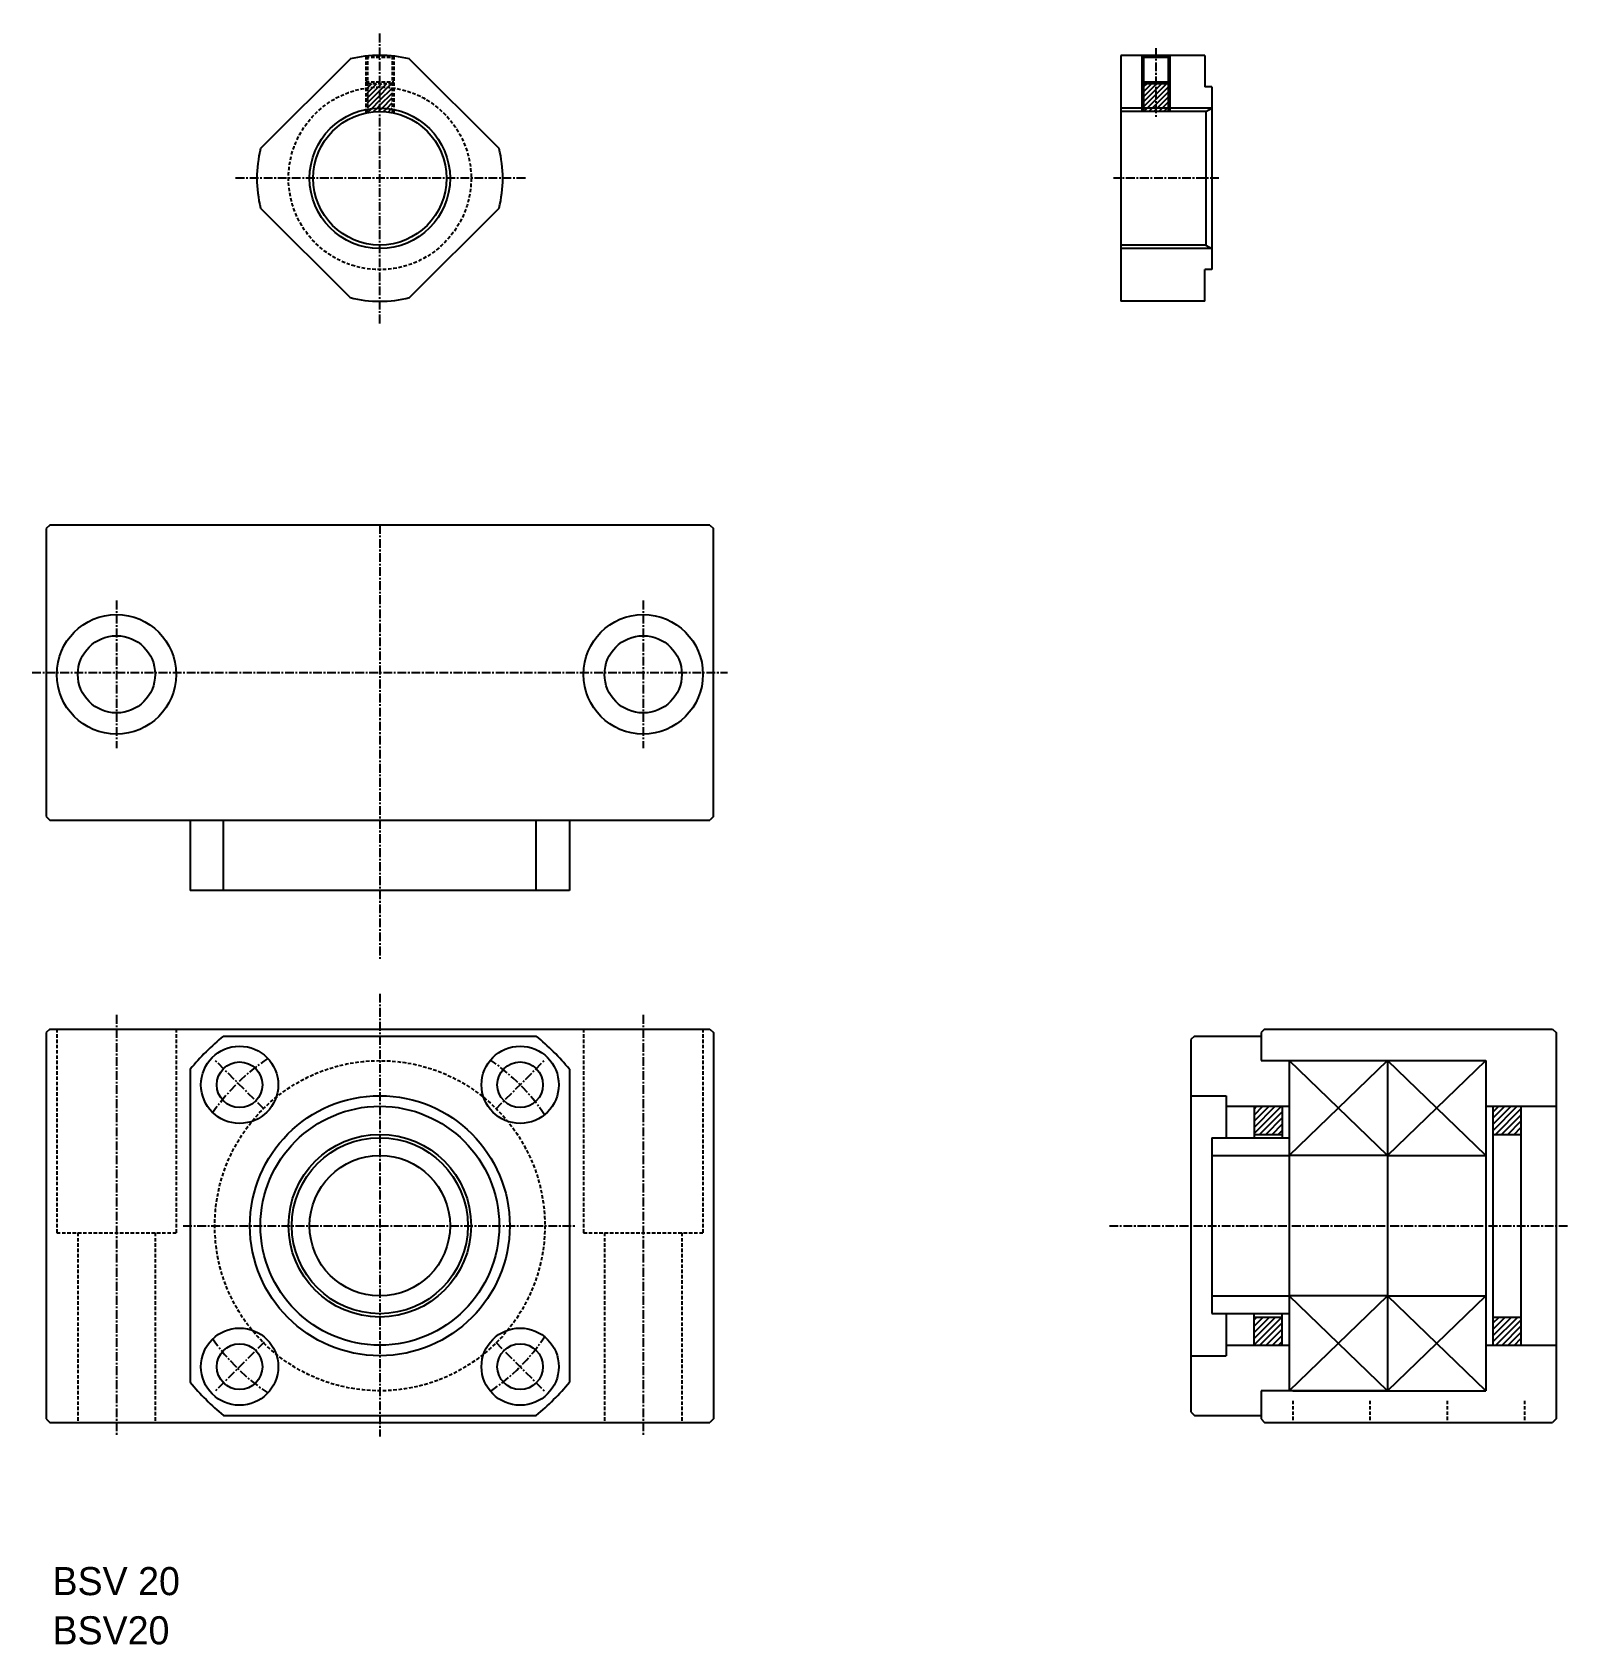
# Model space of a CAD drawing. Extents: x -5 to 213, y 53 to 282.
import ezdxf

# ---------------------------------------------------------------- set-up
doc = ezdxf.new("R2010")
doc.units = 0
doc.linetypes.add('CENTER', pattern=[2, 1.25, -0.25, 0.25, -0.25])
doc.linetypes.add('DASHED', pattern=[0.75, 0.5, -0.25])
doc.layers.get('0').update_dxf_attribs({"linetype": 'CONTINUOUS'})
doc.layers.add('CENTER', color=1, linetype='CENTER')

# ---------------------------------------------------------------- blocks, each defined once
blk = doc.blocks.new('*X44')
at = {"color": 0, "linetype": 'CONTINUOUS'}
for p, q in [((202.71, 125.97), (206.19, 129.45)), ((202.71, 126.85), (205.31, 129.45)), ((202.71, 127.74), (204.42, 129.45)), ((202.71, 128.62), (203.54, 129.45)), ((203.08, 125.45), (206.71, 129.08)), ((203.96, 125.45), (206.71, 128.2)), ((204.84, 125.45), (206.71, 127.32)), ((205.73, 125.45), (206.71, 126.43)), ((206.61, 125.45), (206.71, 125.55)), ((202.71, 95.92), (206.24, 99.45)), ((202.71, 96.8), (205.36, 99.45)), ((202.71, 97.68), (204.48, 99.45)), ((202.71, 98.57), (203.59, 99.45)), ((203.13, 95.45), (206.71, 99.03)), ((204.01, 95.45), (206.71, 98.15)), ((204.9, 95.45), (206.71, 97.26)), ((205.78, 95.45), (206.71, 96.38)), ((206.66, 95.45), (206.71, 95.5))]:
    blk.add_line(p, q, dxfattribs=at)
blk = doc.blocks.new('*X45')
at = {"color": 0, "linetype": 'CONTINUOUS'}
for p, q in [((168.71, 125.56), (172.6, 129.45)), ((168.71, 126.44), (171.72, 129.45)), ((168.71, 127.32), (170.84, 129.45)), ((168.71, 128.21), (169.95, 129.45)), ((168.71, 129.09), (169.07, 129.45)), ((169.49, 125.45), (172.71, 128.67)), ((170.37, 125.45), (172.71, 127.79)), ((171.26, 125.45), (172.71, 126.9)), ((172.14, 125.45), (172.71, 126.02)), ((168.71, 95.5), (172.66, 99.45)), ((168.71, 96.39), (171.77, 99.45)), ((168.71, 97.27), (170.89, 99.45)), ((168.71, 98.16), (170, 99.45)), ((168.71, 99.04), (169.12, 99.45)), ((169.54, 95.45), (172.71, 98.62)), ((170.42, 95.45), (172.71, 97.74)), ((171.31, 95.45), (172.71, 96.85)), ((172.19, 95.45), (172.71, 95.97))]:
    blk.add_line(p, q, dxfattribs=at)
blk = doc.blocks.new('*X41')
at = {"color": 0}
for p, q in [((38.23, 61.56), (38.85, 62.18)), ((39.02, 61.65), (39.56, 62.18)), ((39.98, 61.9), (40.26, 62.18)), ((40.46, 61.67), (40.97, 62.18)), ((41.13, 61.63), (41.68, 62.18)), ((38.23, 60.15), (39.76, 61.68)), ((38.23, 60.86), (39.02, 61.65)), ((38.23, 61.56), (38.23, 61.56)), ((38.23, 59.44), (39.98, 61.19)), ((38.23, 58.73), (39.98, 60.48)), ((38.82, 58.61), (39.98, 59.78)), ((39.76, 61.68), (39.98, 61.9)), ((39.98, 61.19), (40.46, 61.67)), ((39.98, 60.48), (41.13, 61.63)), ((39.98, 59.78), (41.73, 61.53)), ((39.98, 59.07), (41.73, 60.82)), ((40.29, 58.68), (41.73, 60.11)), ((38.23, 58.03), (38.82, 58.61)), ((39.04, 58.14), (39.58, 58.67)), ((39.58, 58.67), (39.98, 59.07)), ((39.8, 58.18), (39.98, 58.36)), ((39.98, 58.36), (40.29, 58.68)), ((40.49, 58.17), (40.96, 58.63)), ((40.96, 58.63), (41.73, 59.41)), ((41.14, 58.11), (41.58, 58.55)), ((41.58, 58.55), (41.73, 58.7))]:
    blk.add_line(p, q, dxfattribs=at)
blk = doc.blocks.new('*X40')
at = {"color": 0}
for p, q in [((95.62, 60.97), (96.83, 62.18)), ((95.62, 61.68), (96.12, 62.18)), ((95.62, 60.26), (97.37, 62.01)), ((97.37, 60.6), (98.95, 62.18)), ((97.37, 61.31), (98.25, 62.18)), ((97.37, 62.01), (97.54, 62.18)), ((95.62, 59.56), (97.37, 61.31)), ((95.62, 58.85), (97.37, 60.6)), ((96.16, 58.68), (97.37, 59.89)), ((97.37, 59.89), (99.12, 61.64)), ((97.37, 59.18), (99.12, 60.93)), ((97.57, 58.68), (99.12, 60.23)), ((95.66, 58.18), (96.16, 58.68)), ((96.37, 58.18), (96.87, 58.68)), ((96.87, 58.68), (97.37, 59.18)), ((97.07, 58.18), (97.37, 58.48)), ((97.37, 58.48), (97.57, 58.68)), ((97.78, 58.18), (98.28, 58.68)), ((98.28, 58.68), (99.12, 59.52)), ((98.49, 58.18), (98.99, 58.68)), ((98.99, 58.68), (99.12, 58.81))]:
    blk.add_line(p, q, dxfattribs=at)

msp = doc.modelspace()

# ---------------------------------------------------------------- linework, layer by layer
for p, q in [((39.99, 278.51), (27.24, 265.76)), ((61.2, 265.76), (48.46, 278.51)), ((149.71, 279.03), (149.71, 244.03)), ((161.71, 279.03), (149.71, 279.03)), ((152.71, 279.03), (152.71, 271.03)), ((152.71, 278.78), (152.96, 279.03)), ((156.71, 278.78), (156.46, 279.03)), ((156.71, 279.03), (156.71, 271.03)), ((161.71, 279.03), (161.71, 274.53)), ((152.96, 275.03), (152.71, 275.28)), ((152.96, 275.03), (156.46, 275.03)), ((156.46, 275.03), (156.71, 275.28)), ((162.71, 274.53), (161.71, 274.53)), ((162.71, 274.53), (162.71, 248.53)), ((161.84, 271.03), (149.71, 271.03)), ((161.84, 271.03), (162.71, 271.53)), ((161.84, 271.03), (161.84, 252.03)), ((27.24, 257.3), (39.99, 244.55)), ((48.46, 244.55), (61.2, 257.3)), ((54.83, 250.92), (54.83, 250.92)), ((161.84, 252.03), (149.71, 252.03)), ((161.84, 252.03), (162.71, 251.53)), ((161.71, 244.03), (161.71, 248.53)), ((162.71, 248.53), (161.71, 248.53)), ((51.64, 247.74), (51.64, 247.74)), ((161.71, 244.03), (149.71, 244.03))]:
    msp.add_line(p, q)
at = {"color": 3, "linetype": 'DASHED'}
for p, q in [((42.22, 278.92), (42.22, 270.82)), ((42.22, 278.78), (46.22, 278.78)), ((42.47, 278.94), (42.47, 270.87)), ((45.97, 278.94), (45.97, 270.87)), ((46.22, 278.92), (46.22, 270.82)), ((42.22, 275.28), (46.22, 275.28)), ((42.47, 275.03), (42.22, 275.28)), ((42.47, 275.03), (45.97, 275.03)), ((45.97, 275.03), (46.22, 275.28)), ((-1.78, 140.45), (-1.78, 111.45)), ((15.22, 140.45), (15.22, 111.45)), ((73.22, 140.45), (73.22, 111.45)), ((90.22, 140.45), (90.22, 111.45)), ((-1.78, 111.45), (15.22, 111.45)), ((1.22, 111.45), (1.22, 84.45)), ((12.22, 111.45), (12.22, 84.45)), ((73.22, 111.45), (90.22, 111.45)), ((76.22, 111.45), (76.22, 84.45)), ((87.22, 111.45), (87.22, 84.45)), ((174.21, 87.53), (174.21, 84.45)), ((185.21, 87.53), (185.21, 84.45)), ((196.21, 87.53), (196.21, 84.45)), ((207.21, 87.53), (207.21, 84.45))]:
    msp.add_line(p, q, dxfattribs=at)
at = {"color": 3}
for p, q in [((152.71, 278.78), (156.71, 278.78)), ((152.96, 279.03), (152.96, 271.03)), ((156.46, 279.03), (156.46, 271.03)), ((152.71, 275.28), (156.71, 275.28)), ((162.71, 271.53), (149.71, 271.53)), ((162.71, 251.53), (149.71, 251.53))]:
    msp.add_line(p, q, dxfattribs=at)
at = {"color": 7, "linetype": 'CONTINUOUS'}
for p, q in [((-2.78, 212.18), (-3.28, 211.68)), ((-3.28, 211.68), (-3.28, 170.68)), ((91.22, 212.18), (-2.78, 212.18)), ((91.22, 212.18), (91.72, 211.68)), ((91.72, 170.68), (91.72, 211.68)), ((-3.28, 170.68), (-2.78, 170.18)), ((-2.78, 170.18), (91.22, 170.18)), ((17.22, 170.18), (17.22, 160.18)), ((21.95, 160.18), (21.95, 170.18)), ((66.49, 160.18), (66.49, 170.18)), ((71.22, 170.18), (71.22, 160.18)), ((91.72, 170.68), (91.22, 170.18)), ((71.22, 160.18), (17.22, 160.18)), ((-2.78, 140.45), (-3.28, 139.95)), ((-2.78, 140.45), (91.22, 140.45)), ((91.22, 140.45), (91.72, 139.95)), ((170.21, 140.45), (169.71, 139.95)), ((170.21, 140.45), (211.21, 140.45)), ((211.21, 140.45), (211.71, 139.95)), ((-3.28, 139.95), (-3.28, 84.95)), ((21.95, 139.45), (66.49, 139.45)), ((91.72, 139.95), (91.72, 84.95)), ((160.21, 139.45), (159.71, 138.95)), ((159.71, 138.95), (159.71, 112.45)), ((160.21, 139.45), (169.71, 139.45)), ((169.71, 139.95), (169.71, 135.95)), ((211.71, 139.95), (211.71, 84.95)), ((169.71, 135.95), (201.71, 135.95)), ((173.71, 135.95), (173.71, 88.95)), ((187.71, 135.95), (187.71, 88.95)), ((187.71, 135.95), (187.71, 88.95)), ((187.71, 135.95), (200.71, 135.95)), ((201.71, 135.95), (201.71, 88.95)), ((17.22, 134.72), (17.22, 90.18)), ((71.22, 134.72), (71.22, 90.18)), ((201.71, 134.95), (201.71, 89.95)), ((159.71, 130.95), (164.71, 130.95)), ((164.71, 130.95), (164.71, 124.95)), ((164.71, 129.45), (173.71, 129.45)), ((168.71, 129.45), (168.71, 124.95)), ((172.71, 129.45), (172.71, 124.95)), ((201.71, 129.45), (211.71, 129.45)), ((202.71, 129.45), (202.71, 95.45)), ((206.71, 129.45), (206.71, 126.65)), ((206.71, 129.45), (206.71, 95.45)), ((162.71, 124.95), (162.71, 99.95)), ((162.71, 124.95), (173.71, 124.95)), ((168.71, 125.45), (172.71, 125.45)), ((202.71, 125.45), (206.71, 125.45)), ((162.71, 122.45), (173.71, 122.45)), ((187.71, 122.45), (173.71, 122.45)), ((187.71, 122.45), (201.71, 122.45)), ((159.71, 112.45), (159.71, 85.95)), ((162.71, 102.45), (173.71, 102.45)), ((187.71, 102.45), (173.71, 102.45)), ((187.71, 102.45), (201.71, 102.45)), ((162.71, 99.95), (173.71, 99.95)), ((164.71, 99.95), (164.71, 93.95)), ((168.71, 95.45), (168.71, 99.95)), ((168.71, 99.45), (172.71, 99.45)), ((172.71, 95.45), (172.71, 99.95)), ((202.71, 99.45), (206.71, 99.45)), ((164.71, 95.45), (173.71, 95.45)), ((201.71, 95.45), (211.71, 95.45)), ((159.71, 93.95), (164.71, 93.95)), ((187.71, 88.95), (169.71, 88.95)), ((169.71, 88.95), (169.71, 84.95)), ((174.21, 88.95), (201.71, 88.95)), ((187.71, 88.95), (200.71, 88.95)), ((-3.28, 84.95), (-2.78, 84.45)), ((21.95, 85.45), (66.49, 85.45)), ((91.72, 84.95), (91.22, 84.45)), ((159.71, 85.95), (160.21, 85.45)), ((160.21, 85.45), (169.71, 85.45)), ((169.71, 84.95), (170.21, 84.45)), ((211.71, 84.95), (211.21, 84.45)), ((-2.78, 84.45), (91.22, 84.45)), ((170.21, 84.45), (211.21, 84.45))]:
    msp.add_line(p, q, dxfattribs=at)
at = {"color": 3, "linetype": 'CONTINUOUS'}
for p, q in [((173.71, 122.45), (187.71, 135.95)), ((187.71, 122.45), (173.71, 135.95)), ((187.71, 122.45), (201.71, 135.95)), ((201.71, 122.45), (187.71, 135.95)), ((173.71, 88.95), (187.71, 102.45)), ((187.71, 88.95), (173.71, 102.45)), ((187.71, 88.95), (201.71, 102.45)), ((201.71, 88.95), (187.71, 102.45))]:
    msp.add_line(p, q, dxfattribs=at)
at = {"color": 3, "linetype": 'DASHED'}
for centre, radius in [((44.22, 261.53), 13), ((44.22, 112.45), 23.5)]:
    msp.add_circle(centre, radius, dxfattribs=at)
at = {"color": 3}
msp.add_circle((44.22, 261.53), 10, dxfattribs=at)
msp.add_circle((44.22, 261.53), 9.5)
at = {"color": 7, "linetype": 'CONTINUOUS'}
for centre, radius in [((6.72, 190.93), 8.5), ((81.72, 190.93), 8.5), ((6.72, 190.93), 5.5), ((81.72, 190.93), 5.5), ((24.25, 132.51), 5.5), ((64.2, 132.51), 5.5), ((24.25, 132.51), 3.25), ((64.2, 132.51), 3.25), ((44.22, 112.45), 18.5), ((44.22, 112.45), 17), ((44.22, 112.45), 13), ((44.22, 112.45), 12.53), ((44.22, 112.45), 10), ((24.25, 92.39), 5.5), ((64.2, 92.39), 5.5), ((24.25, 92.39), 3.25), ((64.2, 92.39), 3.25)]:
    msp.add_circle(centre, radius, dxfattribs=at)
for start, end in [(76.0027, 103.9973), (166.0027, 193.9973), (346.0027, 13.9973), (256.0027, 283.9973)]:
    msp.add_arc((44.22, 261.53), 17.5, start, end)
for start, end in [(129.5177, 140.4823), (39.5177, 50.4823), (219.5177, 230.4823), (309.5177, 320.4823)]:
    msp.add_arc((44.22, 112.45), 35, start, end, dxfattribs=at)
at = {"layer": 'CENTER', "color": 1, "linetype": 'CENTER'}
for p, q in [((44.22, 240.88), (44.22, 282.32)), ((154.71, 280.03), (154.71, 270.03)), ((64.94, 261.53), (23.5, 261.53)), ((163.71, 261.53), (148.71, 261.53)), ((44.22, 212.18), (44.22, 150.18)), ((6.72, 201.43), (6.72, 180.43)), ((81.72, 201.43), (81.72, 180.43)), ((-5.28, 191.18), (93.72, 191.18)), ((44.22, 145.45), (44.22, 82.45)), ((6.72, 142.45), (6.72, 82.45)), ((81.72, 142.45), (81.72, 82.45)), ((27.73, 129.04), (20.71, 136.05)), ((60.72, 129.04), (67.73, 136.05)), ((16.22, 112.45), (72.22, 112.45)), ((148.1, 112.45), (213.37, 112.45)), ((27.73, 95.86), (20.71, 88.85)), ((60.72, 95.86), (67.73, 88.85))]:
    msp.add_line(p, q, dxfattribs=at)
for start, end in [(123.3632, 145.6077), (33.6731, 55.8217), (304.1783, 326.327), (214.3924, 236.6368)]:
    msp.add_arc((43.96, 112.45), 28.5, start, end, dxfattribs=at)

# ---------------------------------------------------------------- block references
at = {"color": 3, "linetype": 'CONTINUOUS'}
for name, p in [('*X41', (4.25, 212.85)), ('*X40', (57.34, 212.85)), ('*X45', (0, 0)), ('*X44', (0, 0))]:
    msp.add_blockref(name, p, dxfattribs=at)

# ---------------------------------------------------------------- texts
at = {"color": 7, "linetype": 'CONTINUOUS'}
for s, p in [('BSV 20', (-2.39, 59.87)), ('BSV20', (-2.39, 52.87))]:
    msp.add_text(s, height=4, dxfattribs=at).set_placement(p)

doc.saveas('drawing.dxf')
